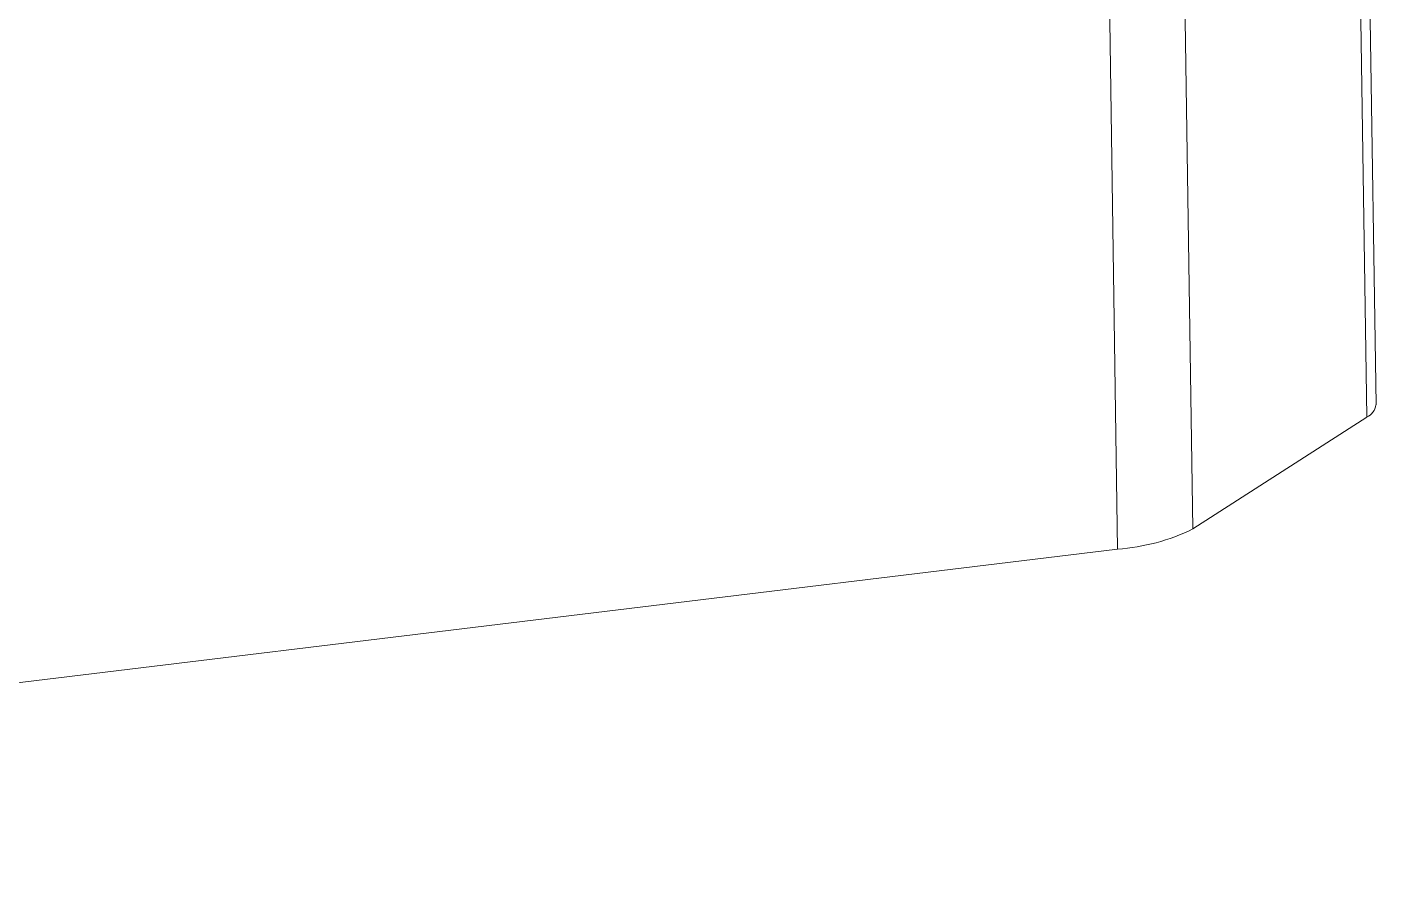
# Model space of a CAD drawing. Header units: millimetres. Extents: x -172 to 1209, y -709 to 1573.
# Drawn here: x 472.75 to 486.87, y 566.81 to 575.79 of the extents above; entities that cross this region are included whole.
import ezdxf

# ---------------------------------------------------------------- set-up
doc = ezdxf.new("R2010")
doc.units = ezdxf.units.MM

msp = doc.modelspace()

# ---------------------------------------------------------------- linework, layer by layer
at = {"color": 7, "linetype": 'Continuous', "lineweight": 15}
for p, q in [((486.873, 571.839), (486.736, 581.062)), ((486.775, 571.708), (486.638, 580.932)), ((484.819, 579.762), (484.956, 570.539)), ((484.168, 570.328), (484.031, 579.552)), ((484.956, 570.539), (486.775, 571.708)), ((455.202, 566.812), (484.168, 570.328))]:
    msp.add_line(p, q, dxfattribs=at)
for centre, radius, start, end in [((486.706, 571.862), 0.168, 294.1102, 351.971), ((484.027, 572.432), 2.108, 273.8346, 296.1272)]:
    msp.add_arc(centre, radius, start, end, dxfattribs=at)

doc.saveas('drawing.dxf')
